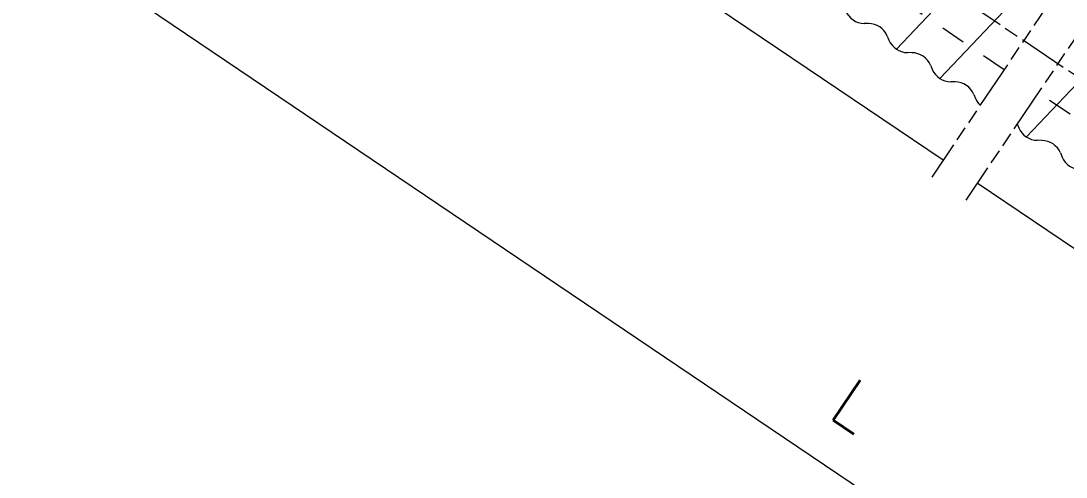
# Model space of a CAD drawing. Units: millimetres at full size; details may follow other scales. Extents: x -55 to 1935, y -55 to 1395.
# Drawn here: x 796.2 to 1050.3, y 776.9 to 887.8 of the extents above; entities that cross this region are included whole.
import ezdxf
from ezdxf.enums import TextEntityAlignment as Align

# ---------------------------------------------------------------- set-up
doc = ezdxf.new("R2010")
doc.units = ezdxf.units.MM
for name, pattern in [('CHAIN', [18.5, 12, -1.5, 3.5, -1.5]), ('CHAIN_DOUBLE_DASH', [23.5, 12, -1.5, 3.5, -1.5, 3.5, -1.5]), ('DASHED_SPACED', [12, 6, -6])]:
    doc.linetypes.add(name, pattern=pattern)
for name, color, linetype, lineweight in [('0_2', 7, 'Continuous', 25), ('1 外形線', 7, 'Continuous', 25), ('3 隠れ線', 2, 'DASHED_SPACED', 25), ('4 中心線', 1, 'CHAIN', 25), ('5 想像線', 6, 'CHAIN_DOUBLE_DASH', 25), ('6 寸法線', 4, 'Continuous', 25)]:
    doc.layers.add(name, color=color, linetype=linetype, lineweight=lineweight)
doc.styles.add('simplex.shx', font='')
doc.styles.get('simplex.shx').set_extended_font_data('simplex.shx')

msp = doc.modelspace()

# ---------------------------------------------------------------- linework, layer by layer
at = {"layer": '0_2'}
msp.add_line((1020.422, 853.941), (658.992, 1097.728), dxfattribs=at)
at = {"layer": '1 外形線'}
for p, q in [((1035.589, 908.84), (1009.081, 880.896)), ((1035.589, 908.84), (1009.081, 880.896)), ((1046.118, 901.739), (1019.61, 873.794)), ((1046.118, 901.739), (1019.61, 873.794)), ((1002.31, 887.144), (1001.232, 887.163)), ((1002.31, 887.144), (1001.232, 887.163)), ((1067.175, 887.535), (1040.667, 859.591)), ((1067.175, 887.535), (1040.667, 859.591)), ((1006.825, 884.099), (1007.247, 883.106)), ((1006.825, 884.099), (1007.247, 883.106)), ((1012.839, 880.042), (1011.761, 880.061)), ((1012.839, 880.042), (1011.761, 880.061)), ((1017.354, 876.997), (1017.775, 876.004)), ((1017.354, 876.997), (1017.775, 876.004)), ((1023.368, 872.94), (1022.29, 872.959)), ((1023.368, 872.94), (1022.29, 872.959)), ((1027.883, 869.895), (1028.304, 868.903)), ((1027.883, 869.895), (1028.304, 868.903)), ((1038.412, 862.793), (1038.833, 861.801)), ((1038.412, 862.793), (1038.833, 861.801)), ((1044.426, 858.737), (1043.348, 858.756)), ((1044.426, 858.737), (1043.348, 858.756)), ((1048.94, 855.692), (1049.362, 854.699)), ((1048.94, 855.692), (1049.362, 854.699)), ((1538.04, 504.803), (1028.712, 848.349))]:
    msp.add_line(p, q, dxfattribs=at)
for centre, start, end in [((1001.32, 892.162), 203.00469, 268.99531), ((1001.32, 892.162), 203.00469, 268.99531), ((1002.223, 882.145), 23.00469, 88.99531), ((1002.223, 882.145), 23.00469, 88.99531), ((1002.223, 882.145), 23.00469, 88.99531), ((1002.223, 882.145), 23.00469, 88.99531), ((1002.223, 882.145), 23.00469, 88.99531), ((1011.849, 885.06), 203.00469, 268.99531), ((1011.849, 885.06), 203.00469, 268.99531), ((1012.752, 875.043), 23.00469, 88.99531), ((1012.752, 875.043), 23.00469, 88.99531), ((1012.752, 875.043), 23.00469, 88.99531), ((1012.752, 875.043), 23.00469, 88.99531), ((1012.752, 875.043), 23.00469, 88.99531), ((1022.378, 877.958), 203.00469, 268.99531), ((1022.378, 877.958), 203.00469, 268.99531), ((1023.28, 867.941), 23.00469, 88.99531), ((1023.28, 867.941), 23.00469, 88.99531), ((1023.28, 867.941), 23.00469, 88.99531), ((1023.28, 867.941), 23.00469, 88.99531), ((1023.28, 867.941), 23.00469, 88.99531), ((1032.906, 870.857), 203.00469, 225.73222), ((1032.906, 870.857), 203.00469, 225.73222), ((1043.435, 863.755), 203.00469, 268.99531), ((1043.435, 863.755), 203.00469, 268.99531), ((1044.338, 853.738), 23.00469, 88.99531), ((1044.338, 853.738), 23.00469, 88.99531), ((1044.338, 853.738), 23.00469, 88.99531), ((1044.338, 853.738), 23.00469, 88.99531), ((1044.338, 853.738), 23.00469, 88.99531), ((1053.964, 856.653), 203.00469, 268.99531), ((1053.964, 856.653), 203.00469, 268.99531)]:
    msp.add_arc(centre, 5, start, end, dxfattribs=at)
at = {"layer": '3 隠れ線'}
for p, q in [((1035.24, 875.911), (605.989, 1165.444)), ((1498.971, 563.12), (1043.531, 870.319))]:
    msp.add_line(p, q, dxfattribs=at)
at = {"layer": '4 中心線'}
msp.add_line((1571.096, 524.724), (522.267, 1232.168), dxfattribs=at)
at = {"layer": '5 想像線'}
for p, q in [((1062.341, 916.089), (1017.646, 849.826)), ((1070.631, 910.497), (1025.937, 844.234))]:
    msp.add_line(p, q, dxfattribs=at)
at = {"layer": '6 寸法線'}
msp.add_line((570.309, 1064.126), (1409.56, 498.044), dxfattribs=at)

# ---------------------------------------------------------------- texts
at = {"layer": '6 寸法線', "style": 'simplex.shx'}
msp.add_text('L', height=11.73, rotation=326, dxfattribs=at).set_placement((998.882, 794.35), align=Align.MIDDLE_CENTER)

doc.saveas('drawing.dxf')
